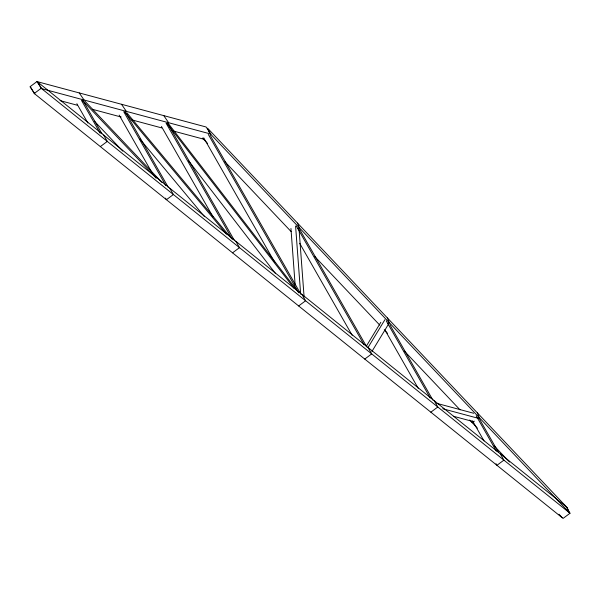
<?xml version="1.0" encoding="UTF-8"?>
<svg xmlns="http://www.w3.org/2000/svg" width="600" height="600" viewBox="0 0 600 600"><rect width="100%" height="100%" fill="white"/><g stroke="black" fill="none" stroke-linecap="round" stroke-linejoin="round"><path stroke-width="0.9" d="M366.255 346.312L380.827 322.298M367.913 347.707L384.908 319.695M371.91 351.495L388.905 323.483M36.945 81.57L41.805 88.665L210.915 134.078L206.062 126.983L36.945 81.57L30 86.752L34.852 93.84M34.237 93.472L41.182 88.29L570 513.248L563.055 518.43L34.237 93.472L30.615 87.12M82.695 101.055L84.082 100.02L79.23 92.925M124.972 112.41L126.36 111.375L121.507 104.28M100.343 146.587L107.288 141.413L103.665 135.067M167.25 123.757L168.637 122.722L163.785 115.627M232.545 252.833L239.49 247.65L235.868 241.305M297.96 228.803L299.347 227.767L297.48 223.072M298.642 305.947L305.595 300.772L301.972 294.42M387.885 323.685L389.272 322.65L387.405 317.955M364.748 359.07L371.692 353.895L368.07 347.543M430.845 412.185L437.798 407.01L434.175 400.665M474.338 421.162L472.252 422.715L471.63 421.147M477.81 418.575L479.197 417.54L477.33 412.845M60.045 100.605L77.13 105.195M92.422 109.305L121.208 117.03M132.007 119.933L161.692 127.905M173.385 131.04L203.97 139.252M436.8 403.357L473.678 413.257M442.688 408.75L478.673 418.41M453.412 416.257L473.205 421.575M202.478 138.053L207.615 143.475M224.955 161.775L291.12 231.585M314.88 256.665L379.755 325.118M384.255 329.865L387.465 333.248M404.168 350.873L460.05 409.838M469.68 420.007L477.39 428.138M494.092 445.763L509.505 462.022M558.967 514.215L562.178 517.605M84.99 101.235L162.067 182.565M82.365 100.26L156.233 178.2M94.492 121.282L122.76 151.11M126.833 112.778L231 237.923M124.642 111.833L226.417 234.105M139.83 138.975L204.487 216.653M168.127 123.248L298.853 292.778M167.055 123.547L294.353 288.638M188.738 161.01L275.505 273.54M570 513.248L566.377 506.903L37.568 81.945L41.182 88.29M500.28 453.78L503.895 460.132L496.95 465.308L496.043 463.717M479.317 418.748L498.555 452.482M476.213 415.815L496.373 451.155M472.56 420.832L484.013 440.91M389.857 324.683L432.885 400.11M386.295 320.94L430.237 397.98M384.96 330.022L418.268 388.41M299.94 229.808L366.772 346.972M296.37 226.058L364.125 344.843M299.685 243.292L352.125 335.235M210.007 134.91L301.14 294.683M208.29 134.407L297.57 290.933M203.722 137.812L274.957 262.71M167.738 123.57L234.562 240.728M166.02 123.067L232.388 239.423M161.453 126.472L212.962 216.788M169.77 188.183L173.392 194.535L166.44 199.71L165.532 198.12M125.453 112.208L168.472 187.627M123.735 111.705L165.833 185.505M119.167 115.11L152.468 173.505M83.16 100.83L101.948 133.762M81.435 100.312L100.215 133.245M76.86 103.718L87.855 122.993M299.002 228.458L304.095 296.933M295.582 225.998L300.608 293.558M290.947 228.48L295.14 284.933M567.255 507.728L207.555 128.183L209.423 132.877L569.123 512.423L567.255 507.728"/></g></svg>
